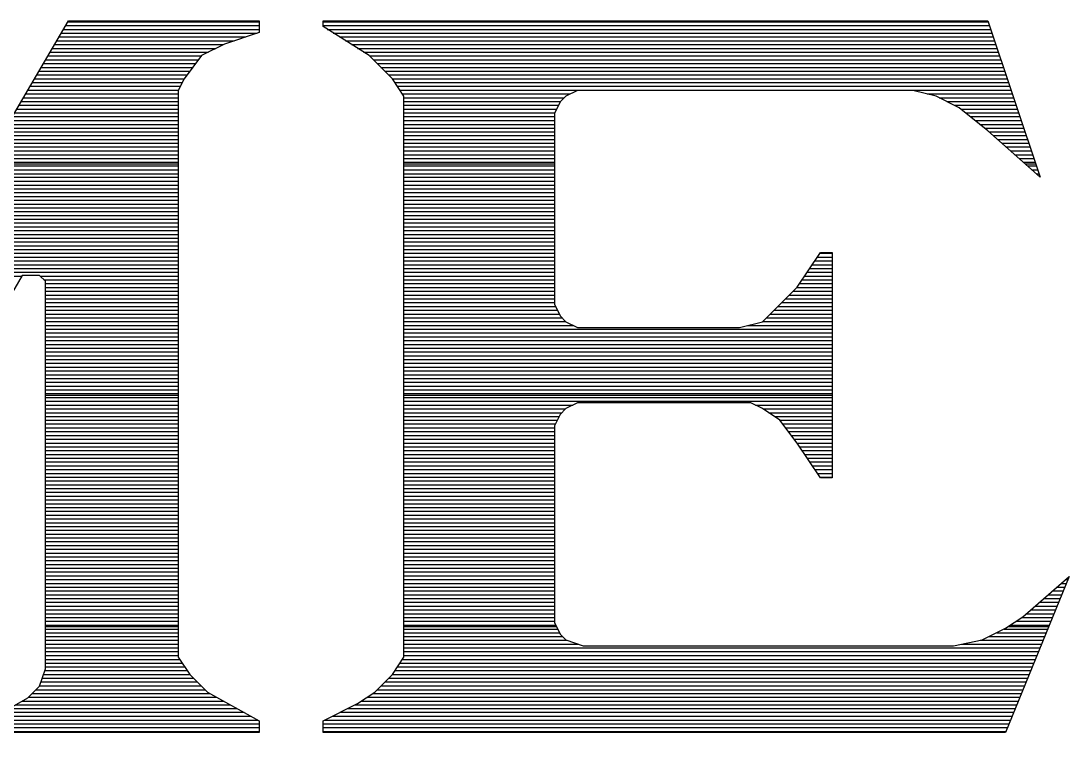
# Model space of a CAD drawing. Extents: x -19 to 106, y -45 to 160.
# Drawn here: x 9.351 to 10.905, y -30.627 to -29.556 of the extents above; entities that cross this region are included whole.
import ezdxf

# ---------------------------------------------------------------- set-up
doc = ezdxf.new("R2010")
doc.units = 0
doc.layers.add('DF_TITLE_BLOCK', color=2, linetype='CONTINUOUS')

msp = doc.modelspace()

# ---------------------------------------------------------------- linework, layer by layer
at = {"layer": 'DF_TITLE_BLOCK'}
for points in [[(8.984488, -30.301438), (9.421876, -29.555694)], [(8.984488, -30.301438), (9.421876, -29.555694)], [(8.984488, -30.301438), (9.421876, -29.555694)], [(9.42086, -29.556964), (9.704578, -29.556964)], [(9.421876, -29.555694), (9.704578, -29.555694)], [(9.421876, -29.555694), (9.704578, -29.555694)], [(9.421876, -29.555694), (9.704578, -29.555694)], [(9.704578, -29.555694), (9.704578, -29.572712)], [(9.704578, -29.555694), (9.704578, -29.572712)], [(9.704578, -29.555694), (9.704578, -29.572712)], [(9.799066, -29.564076), (9.799066, -29.555694)], [(9.799066, -29.555694), (10.784586, -29.555694)], [(9.799066, -29.555694), (10.784586, -29.555694)], [(9.799066, -29.564076), (9.799066, -29.555694)], [(9.799066, -29.555694), (10.784586, -29.555694)], [(9.799066, -29.564076), (9.799066, -29.555694)], [(9.799066, -29.556964), (10.785094, -29.556964)], [(10.784586, -29.555694), (10.862056, -29.787088)], [(10.784586, -29.555694), (10.862056, -29.787088)], [(10.784586, -29.555694), (10.862056, -29.787088)], [(9.410954, -29.573982), (9.701276, -29.573982)], [(9.414256, -29.56814), (9.704578, -29.56814)], [(9.417558, -29.562552), (9.704578, -29.562552)], [(9.704578, -29.572712), (9.653016, -29.589984)], [(9.704578, -29.572712), (9.653016, -29.589984)], [(9.704578, -29.572712), (9.653016, -29.589984)], [(9.799066, -29.562552), (10.787126, -29.562552)], [(9.867646, -29.607002), (9.799066, -29.564076)], [(9.867646, -29.607002), (9.799066, -29.564076)], [(9.867646, -29.607002), (9.799066, -29.564076)], [(9.805416, -29.56814), (10.788904, -29.56814)], [(9.814306, -29.573982), (10.790682, -29.573982)], [(9.401302, -29.590746), (9.651492, -29.590746)], [(9.40435, -29.584904), (9.667494, -29.584904)], [(9.407652, -29.579316), (9.684512, -29.579316)], [(9.653016, -29.589984), (9.618726, -29.607002)], [(9.653016, -29.589984), (9.618726, -29.607002)], [(9.653016, -29.589984), (9.618726, -29.607002)], [(9.82345, -29.579316), (10.792714, -29.579316)], [(9.83234, -29.584904), (10.794492, -29.584904)], [(9.84123, -29.590746), (10.796524, -29.590746)], [(9.394444, -29.601922), (9.62914, -29.601922)], [(9.397746, -29.596334), (9.640316, -29.596334)], [(9.850374, -29.596334), (10.798302, -29.596334)], [(9.859264, -29.601922), (10.800334, -29.601922)], [(9.384538, -29.61894), (9.61009, -29.61894)], [(9.38784, -29.613098), (9.614154, -29.613098)], [(9.391396, -29.60751), (9.618472, -29.60751)], [(9.618726, -29.607002), (9.593326, -29.641292)], [(9.618726, -29.607002), (9.593326, -29.641292)], [(9.618726, -29.607002), (9.593326, -29.641292)], [(9.901936, -29.641292), (9.867646, -29.607002)], [(9.901936, -29.641292), (9.867646, -29.607002)], [(9.901936, -29.641292), (9.867646, -29.607002)], [(9.8679, -29.60751), (10.802112, -29.60751)], [(9.873742, -29.613098), (10.80389, -29.613098)], [(9.87933, -29.61894), (10.805922, -29.61894)], [(9.374886, -29.635704), (9.59739, -29.635704)], [(9.377934, -29.629862), (9.601708, -29.629862)], [(9.38149, -29.624528), (9.605772, -29.624528)], [(9.884918, -29.624528), (10.8077, -29.624528)], [(9.890506, -29.629862), (10.809478, -29.629862)], [(9.896094, -29.635704), (10.811256, -29.635704)], [(9.36498, -29.652468), (9.587484, -29.652468)], [(9.368028, -29.64688), (9.590278, -29.64688)], [(9.371584, -29.641292), (9.593326, -29.641292)], [(9.593326, -29.641292), (9.584436, -29.658564)], [(9.593326, -29.641292), (9.584436, -29.658564)], [(9.593326, -29.641292), (9.584436, -29.658564)], [(9.901682, -29.641292), (10.813288, -29.641292)], [(9.918954, -29.666946), (9.901936, -29.641292)], [(9.918954, -29.666946), (9.901936, -29.641292)], [(9.918954, -29.666946), (9.901936, -29.641292)], [(9.905492, -29.64688), (10.815066, -29.64688)], [(9.909302, -29.652468), (10.817098, -29.652468)], [(9.358122, -29.663898), (9.584436, -29.663898)], [(9.361678, -29.658056), (9.58469, -29.658056)], [(9.584436, -29.658564), (9.584436, -30.498542)], [(9.584436, -29.658564), (9.584436, -30.498542)], [(9.584436, -29.658564), (9.584436, -30.498542)], [(9.912858, -29.658056), (10.818876, -29.658056)], [(9.916668, -29.663898), (10.165588, -29.663898)], [(9.918954, -30.498542), (9.918954, -29.666946)], [(9.918954, -30.498542), (9.918954, -29.666946)], [(9.918954, -30.498542), (9.918954, -29.666946)], [(10.158984, -29.666946), (10.150348, -29.675582)], [(10.158984, -29.666946), (10.150348, -29.675582)], [(10.158984, -29.666946), (10.150348, -29.675582)], [(10.176256, -29.658564), (10.158984, -29.666946)], [(10.176256, -29.658564), (10.158984, -29.666946)], [(10.176256, -29.658564), (10.158984, -29.666946)], [(10.673334, -29.658564), (10.176256, -29.658564)], [(10.673334, -29.658564), (10.176256, -29.658564)], [(10.673334, -29.658564), (10.176256, -29.658564)], [(10.707624, -29.666946), (10.673334, -29.658564)], [(10.707624, -29.666946), (10.673334, -29.658564)], [(10.707624, -29.666946), (10.673334, -29.658564)], [(10.69467, -29.663898), (10.820908, -29.663898)], [(10.741914, -29.684218), (10.707624, -29.666946)], [(10.741914, -29.684218), (10.707624, -29.666946)], [(10.741914, -29.684218), (10.707624, -29.666946)], [(9.348216, -29.680662), (9.584436, -29.680662)], [(9.351772, -29.675074), (9.584436, -29.675074)], [(9.355074, -29.669486), (9.584436, -29.669486)], [(9.918954, -29.669486), (10.156444, -29.669486)], [(9.918954, -29.675074), (10.15111, -29.675074)], [(9.918954, -29.680662), (10.147808, -29.680662)], [(10.150348, -29.675582), (10.141966, -29.692854)], [(10.150348, -29.675582), (10.141966, -29.692854)], [(10.150348, -29.675582), (10.141966, -29.692854)], [(10.712196, -29.669486), (10.822686, -29.669486)], [(10.723626, -29.675074), (10.824718, -29.675074)], [(10.734802, -29.680662), (10.826496, -29.680662)], [(10.784586, -29.718508), (10.741914, -29.684218)], [(10.784586, -29.718508), (10.741914, -29.684218)], [(10.784586, -29.718508), (10.741914, -29.684218)], [(9.338564, -29.697426), (9.584436, -29.697426)], [(9.341866, -29.691838), (9.584436, -29.691838)], [(9.345168, -29.68625), (9.584436, -29.68625)], [(9.918954, -29.68625), (10.145014, -29.68625)], [(9.918954, -29.691838), (10.14222, -29.691838)], [(9.918954, -29.697426), (10.141966, -29.697426)], [(10.141966, -29.692854), (10.141966, -29.975556)], [(10.141966, -29.692854), (10.141966, -29.975556)], [(10.141966, -29.692854), (10.141966, -29.975556)], [(10.744454, -29.68625), (10.828274, -29.68625)], [(10.751566, -29.691838), (10.830052, -29.691838)], [(10.758678, -29.697426), (10.832084, -29.697426)], [(9.328658, -29.714444), (9.584436, -29.714444)], [(9.33196, -29.708856), (9.584436, -29.708856)], [(9.335262, -29.703014), (9.584436, -29.703014)], [(9.918954, -29.703014), (10.141966, -29.703014)], [(9.918954, -29.708856), (10.141966, -29.708856)], [(9.918954, -29.714444), (10.141966, -29.714444)], [(10.765536, -29.703014), (10.833862, -29.703014)], [(10.772648, -29.708856), (10.83564, -29.708856)], [(10.77976, -29.714444), (10.837672, -29.714444)], [(9.322054, -29.72562), (9.584436, -29.72562)], [(9.325356, -29.720032), (9.584436, -29.720032)], [(9.918954, -29.720032), (10.141966, -29.720032)], [(9.918954, -29.72562), (10.141966, -29.72562)], [(10.862056, -29.787088), (10.784586, -29.718508)], [(10.862056, -29.787088), (10.784586, -29.718508)], [(10.862056, -29.787088), (10.784586, -29.718508)], [(10.786618, -29.720032), (10.83945, -29.720032)], [(10.792714, -29.72562), (10.841482, -29.72562)], [(9.312148, -29.742384), (9.584436, -29.742384)], [(9.31545, -29.736796), (9.584436, -29.736796)], [(9.318752, -29.731208), (9.584436, -29.731208)], [(9.918954, -29.731208), (10.141966, -29.731208)], [(9.918954, -29.736796), (10.141966, -29.736796)], [(9.918954, -29.742384), (10.141966, -29.742384)], [(10.799064, -29.731208), (10.84326, -29.731208)], [(10.805414, -29.736796), (10.845292, -29.736796)], [(10.811764, -29.742384), (10.84707, -29.742384)], [(9.302242, -29.759402), (9.584436, -29.759402)], [(9.305544, -29.753814), (9.584436, -29.753814)], [(9.308846, -29.747972), (9.584436, -29.747972)], [(9.918954, -29.747972), (10.141966, -29.747972)], [(9.918954, -29.753814), (10.141966, -29.753814)], [(9.918954, -29.759402), (10.141966, -29.759402)], [(10.818114, -29.747972), (10.848848, -29.747972)], [(10.824464, -29.753814), (10.85088, -29.753814)], [(10.830814, -29.759402), (10.852658, -29.759402)], [(9.292336, -29.776166), (9.584436, -29.776166)], [(9.295638, -29.770578), (9.584436, -29.770578)], [(9.29767, -29.767276), (9.584436, -29.767276)], [(9.29894, -29.76499), (9.584436, -29.76499)], [(9.918954, -29.76499), (10.141966, -29.76499)], [(9.918954, -29.767276), (10.141966, -29.767276)], [(9.918954, -29.770578), (10.141966, -29.770578)], [(9.918954, -29.776166), (10.141966, -29.776166)], [(10.837164, -29.76499), (10.854436, -29.76499)], [(10.839704, -29.767276), (10.855198, -29.767276)], [(10.84326, -29.770578), (10.856468, -29.770578)], [(10.849864, -29.776166), (10.858246, -29.776166)], [(9.28243, -29.79293), (9.584436, -29.79293)], [(9.285732, -29.787342), (9.584436, -29.787342)], [(9.289034, -29.782008), (9.584436, -29.782008)], [(9.918954, -29.782008), (10.141966, -29.782008)], [(9.918954, -29.787342), (10.141966, -29.787342)], [(9.918954, -29.79293), (10.141966, -29.79293)], [(10.85596, -29.782008), (10.860024, -29.782008)], [(9.275826, -29.80436), (9.584436, -29.80436)], [(9.279128, -29.798772), (9.584436, -29.798772)], [(9.918954, -29.798772), (10.141966, -29.798772)], [(9.918954, -29.80436), (10.141966, -29.80436)], [(9.26592, -29.821124), (9.584436, -29.821124)], [(9.269222, -29.815536), (9.584436, -29.815536)], [(9.272524, -29.809948), (9.584436, -29.809948)], [(9.918954, -29.809948), (10.141966, -29.809948)], [(9.918954, -29.815536), (10.141966, -29.815536)], [(9.918954, -29.821124), (10.141966, -29.821124)], [(9.256014, -29.837888), (9.584436, -29.837888)], [(9.25957, -29.832554), (9.584436, -29.832554)], [(9.262618, -29.826966), (9.584436, -29.826966)], [(9.918954, -29.826966), (10.141966, -29.826966)], [(9.918954, -29.832554), (10.141966, -29.832554)], [(9.918954, -29.837888), (10.141966, -29.837888)], [(9.246108, -29.854906), (9.584436, -29.854906)], [(9.249664, -29.849318), (9.584436, -29.849318)], [(9.252712, -29.84373), (9.584436, -29.84373)], [(9.918954, -29.84373), (10.141966, -29.84373)], [(9.918954, -29.849318), (10.141966, -29.849318)], [(9.918954, -29.854906), (10.141966, -29.854906)], [(9.239758, -29.866082), (9.584436, -29.866082)], [(9.242806, -29.860494), (9.584436, -29.860494)], [(9.918954, -29.860494), (10.141966, -29.860494)], [(9.918954, -29.866082), (10.141966, -29.866082)], [(9.229852, -29.8831), (9.584436, -29.8831)], [(9.233154, -29.877512), (9.584436, -29.877512)], [(9.236202, -29.871924), (9.584436, -29.871924)], [(9.918954, -29.871924), (10.141966, -29.871924)], [(9.918954, -29.877512), (10.141966, -29.877512)], [(9.918954, -29.8831), (10.141966, -29.8831)], [(9.219946, -29.899864), (9.584436, -29.899864)], [(9.223248, -29.894276), (9.584436, -29.894276)], [(9.226296, -29.888688), (9.584436, -29.888688)], [(9.918954, -29.888688), (10.141966, -29.888688)], [(9.918954, -29.894276), (10.141966, -29.894276)], [(9.918954, -29.899864), (10.141966, -29.899864)], [(10.501884, -29.949902), (10.536174, -29.898594)], [(10.501884, -29.949902), (10.536174, -29.898594)], [(10.501884, -29.949902), (10.536174, -29.898594)], [(10.535158, -29.899864), (10.553446, -29.899864)], [(10.536174, -29.898594), (10.553446, -29.898594)], [(10.536174, -29.898594), (10.553446, -29.898594)], [(10.536174, -29.898594), (10.553446, -29.898594)], [(10.553446, -29.898594), (10.553446, -30.232858)], [(10.553446, -29.898594), (10.553446, -30.232858)], [(10.553446, -29.898594), (10.553446, -30.232858)], [(9.21004, -29.916882), (9.584436, -29.916882)], [(9.213342, -29.91104), (9.584436, -29.91104)], [(9.21639, -29.905452), (9.584436, -29.905452)], [(9.918954, -29.905452), (10.141966, -29.905452)], [(9.918954, -29.91104), (10.141966, -29.91104)], [(9.918954, -29.916882), (10.141966, -29.916882)], [(10.523982, -29.916882), (10.553446, -29.916882)], [(10.527792, -29.91104), (10.553446, -29.91104)], [(10.531348, -29.905452), (10.553446, -29.905452)], [(9.203436, -29.928058), (9.584436, -29.928058)], [(9.206738, -29.92247), (9.584436, -29.92247)], [(9.918954, -29.92247), (10.141966, -29.92247)], [(9.918954, -29.928058), (10.141966, -29.928058)], [(10.516362, -29.928058), (10.553446, -29.928058)], [(10.520172, -29.92247), (10.553446, -29.92247)], [(9.353296, -29.932884), (8.950198, -30.627066)], [(9.353296, -29.932884), (8.950198, -30.627066)], [(9.353296, -29.932884), (8.950198, -30.627066)], [(9.200134, -29.933646), (9.352534, -29.933646)], [(9.378696, -29.932884), (9.353296, -29.932884)], [(9.378696, -29.932884), (9.353296, -29.932884)], [(9.378696, -29.932884), (9.353296, -29.932884)], [(9.387586, -29.941266), (9.378696, -29.932884)], [(9.387586, -29.941266), (9.378696, -29.932884)], [(9.387586, -29.941266), (9.378696, -29.932884)], [(9.379712, -29.933646), (9.584436, -29.933646)], [(9.3853, -29.939234), (9.584436, -29.939234)], [(9.387586, -30.515814), (9.387586, -29.941266)], [(9.387586, -30.515814), (9.387586, -29.941266)], [(9.387586, -30.515814), (9.387586, -29.941266)], [(9.387586, -29.944822), (9.584436, -29.944822)], [(9.918954, -29.933646), (10.141966, -29.933646)], [(9.918954, -29.939234), (10.141966, -29.939234)], [(9.918954, -29.944822), (10.141966, -29.944822)], [(10.505186, -29.944822), (10.553446, -29.944822)], [(10.508996, -29.939234), (10.553446, -29.939234)], [(10.512552, -29.933646), (10.553446, -29.933646)], [(9.387586, -29.95041), (9.584436, -29.95041)], [(9.387586, -29.955998), (9.584436, -29.955998)], [(9.387586, -29.96184), (9.584436, -29.96184)], [(9.918954, -29.95041), (10.141966, -29.95041)], [(9.918954, -29.955998), (10.141966, -29.955998)], [(9.918954, -29.96184), (10.141966, -29.96184)], [(10.450576, -30.001464), (10.501884, -29.949902)], [(10.450576, -30.001464), (10.501884, -29.949902)], [(10.450576, -30.001464), (10.501884, -29.949902)], [(10.489946, -29.96184), (10.553446, -29.96184)], [(10.495534, -29.955998), (10.553446, -29.955998)], [(10.501122, -29.95041), (10.553446, -29.95041)], [(9.387586, -29.967428), (9.584436, -29.967428)], [(9.387586, -29.973016), (9.584436, -29.973016)], [(9.387586, -29.978604), (9.584436, -29.978604)], [(9.918954, -29.967428), (10.141966, -29.967428)], [(9.918954, -29.973016), (10.141966, -29.973016)], [(9.918954, -29.978604), (10.143236, -29.978604)], [(10.141966, -29.975556), (10.150348, -29.992828)], [(10.141966, -29.975556), (10.150348, -29.992828)], [(10.141966, -29.975556), (10.150348, -29.992828)], [(10.473182, -29.978604), (10.553446, -29.978604)], [(10.47877, -29.973016), (10.553446, -29.973016)], [(10.484358, -29.967428), (10.553446, -29.967428)], [(9.387586, -29.984192), (9.584436, -29.984192)], [(9.387586, -29.990034), (9.584436, -29.990034)], [(9.918954, -29.984192), (10.14603, -29.984192)], [(9.918954, -29.990034), (10.148824, -29.990034)], [(10.150348, -29.992828), (10.158984, -30.001464)], [(10.150348, -29.992828), (10.158984, -30.001464)], [(10.150348, -29.992828), (10.158984, -30.001464)], [(10.462006, -29.990034), (10.553446, -29.990034)], [(10.467594, -29.984192), (10.553446, -29.984192)], [(9.387586, -29.995368), (9.584436, -29.995368)], [(9.387586, -30.000956), (9.584436, -30.000956)], [(9.387586, -30.006798), (9.584436, -30.006798)], [(9.918954, -29.995368), (10.153142, -29.995368)], [(9.918954, -30.000956), (10.15873, -30.000956)], [(9.918954, -30.006798), (10.169652, -30.006798)], [(10.158984, -30.001464), (10.176256, -30.009846)], [(10.158984, -30.001464), (10.176256, -30.009846)], [(10.158984, -30.001464), (10.176256, -30.009846)], [(10.176256, -30.009846), (10.416286, -30.009846)], [(10.176256, -30.009846), (10.416286, -30.009846)], [(10.176256, -30.009846), (10.416286, -30.009846)], [(10.416286, -30.009846), (10.450576, -30.001464)], [(10.416286, -30.009846), (10.450576, -30.001464)], [(10.416286, -30.009846), (10.450576, -30.001464)], [(10.428732, -30.006798), (10.553446, -30.006798)], [(10.450576, -30.000956), (10.553446, -30.000956)], [(10.456164, -29.995368), (10.553446, -29.995368)], [(9.387586, -30.012386), (9.584436, -30.012386)], [(9.387586, -30.017974), (9.584436, -30.017974)], [(9.387586, -30.023562), (9.584436, -30.023562)], [(9.918954, -30.012386), (10.553446, -30.012386)], [(9.918954, -30.017974), (10.553446, -30.017974)], [(9.918954, -30.023562), (10.553446, -30.023562)], [(9.387586, -30.02915), (9.584436, -30.02915)], [(9.387586, -30.034992), (9.584436, -30.034992)], [(9.387586, -30.04058), (9.584436, -30.04058)], [(9.918954, -30.02915), (10.553446, -30.02915)], [(9.918954, -30.034992), (10.553446, -30.034992)], [(9.918954, -30.04058), (10.553446, -30.04058)], [(9.387586, -30.045914), (9.584436, -30.045914)], [(9.387586, -30.051756), (9.584436, -30.051756)], [(9.918954, -30.045914), (10.553446, -30.045914)], [(9.918954, -30.051756), (10.553446, -30.051756)], [(9.387586, -30.057344), (9.584436, -30.057344)], [(9.387586, -30.062932), (9.584436, -30.062932)], [(9.387586, -30.06852), (9.584436, -30.06852)], [(9.918954, -30.057344), (10.553446, -30.057344)], [(9.918954, -30.062932), (10.553446, -30.062932)], [(9.918954, -30.06852), (10.553446, -30.06852)], [(9.387586, -30.074108), (9.584436, -30.074108)], [(9.387586, -30.07995), (9.584436, -30.07995)], [(9.387586, -30.085538), (9.584436, -30.085538)], [(9.918954, -30.074108), (10.553446, -30.074108)], [(9.918954, -30.07995), (10.553446, -30.07995)], [(9.918954, -30.085538), (10.553446, -30.085538)], [(9.387586, -30.091126), (9.584436, -30.091126)], [(9.387586, -30.096714), (9.584436, -30.096714)], [(9.387586, -30.102302), (9.584436, -30.102302)], [(9.918954, -30.091126), (10.553446, -30.091126)], [(9.918954, -30.096714), (10.553446, -30.096714)], [(9.918954, -30.102302), (10.553446, -30.102302)], [(9.387586, -30.10789), (9.584436, -30.10789)], [(9.387586, -30.110176), (9.584436, -30.110176)], [(9.387586, -30.113478), (9.584436, -30.113478)], [(9.387586, -30.119066), (9.584436, -30.119066)], [(9.918954, -30.10789), (10.553446, -30.10789)], [(9.918954, -30.110176), (10.553446, -30.110176)], [(9.918954, -30.113478), (10.553446, -30.113478)], [(9.918954, -30.119066), (10.553446, -30.119066)], [(9.387586, -30.124908), (9.584436, -30.124908)], [(9.387586, -30.130496), (9.584436, -30.130496)], [(9.918954, -30.124908), (10.169144, -30.124908)], [(9.918954, -30.130496), (10.158476, -30.130496)], [(10.158984, -30.129988), (10.150348, -30.138624)], [(10.158984, -30.129988), (10.150348, -30.138624)], [(10.158984, -30.129988), (10.150348, -30.138624)], [(10.176256, -30.121352), (10.158984, -30.129988)], [(10.176256, -30.121352), (10.158984, -30.129988)], [(10.176256, -30.121352), (10.158984, -30.129988)], [(10.433304, -30.121352), (10.176256, -30.121352)], [(10.433304, -30.121352), (10.176256, -30.121352)], [(10.433304, -30.121352), (10.176256, -30.121352)], [(10.450576, -30.129988), (10.433304, -30.121352)], [(10.450576, -30.129988), (10.433304, -30.121352)], [(10.450576, -30.129988), (10.433304, -30.121352)], [(10.440162, -30.124908), (10.553446, -30.124908)], [(10.475976, -30.147006), (10.450576, -30.129988)], [(10.475976, -30.147006), (10.450576, -30.129988)], [(10.475976, -30.147006), (10.450576, -30.129988)], [(10.451338, -30.130496), (10.553446, -30.130496)], [(9.387586, -30.136084), (9.584436, -30.136084)], [(9.387586, -30.141672), (9.584436, -30.141672)], [(9.387586, -30.14726), (9.584436, -30.14726)], [(9.918954, -30.136084), (10.152888, -30.136084)], [(9.918954, -30.141672), (10.148824, -30.141672)], [(9.918954, -30.14726), (10.14603, -30.14726)], [(10.150348, -30.138624), (10.141966, -30.155642)], [(10.150348, -30.138624), (10.141966, -30.155642)], [(10.150348, -30.138624), (10.141966, -30.155642)], [(10.45972, -30.136084), (10.553446, -30.136084)], [(10.468102, -30.141672), (10.553446, -30.141672)], [(10.501884, -30.181296), (10.475976, -30.147006)], [(10.501884, -30.181296), (10.475976, -30.147006)], [(10.501884, -30.181296), (10.475976, -30.147006)], [(10.47623, -30.14726), (10.553446, -30.14726)], [(9.387586, -30.152848), (9.584436, -30.152848)], [(9.387586, -30.158436), (9.584436, -30.158436)], [(9.387586, -30.164024), (9.584436, -30.164024)], [(9.918954, -30.152848), (10.143236, -30.152848)], [(9.918954, -30.158436), (10.141966, -30.158436)], [(9.918954, -30.164024), (10.141966, -30.164024)], [(10.141966, -30.155642), (10.141966, -30.447234)], [(10.141966, -30.155642), (10.141966, -30.447234)], [(10.141966, -30.155642), (10.141966, -30.447234)], [(10.480548, -30.152848), (10.553446, -30.152848)], [(10.484866, -30.158436), (10.553446, -30.158436)], [(10.48893, -30.164024), (10.553446, -30.164024)], [(9.387586, -30.169866), (9.584436, -30.169866)], [(9.387586, -30.175454), (9.584436, -30.175454)], [(9.387586, -30.181042), (9.584436, -30.181042)], [(9.918954, -30.169866), (10.141966, -30.169866)], [(9.918954, -30.175454), (10.141966, -30.175454)], [(9.918954, -30.181042), (10.141966, -30.181042)], [(10.493248, -30.169866), (10.553446, -30.169866)], [(10.497312, -30.175454), (10.553446, -30.175454)], [(10.50163, -30.181042), (10.553446, -30.181042)], [(10.536174, -30.232858), (10.501884, -30.181296)], [(10.536174, -30.232858), (10.501884, -30.181296)], [(10.536174, -30.232858), (10.501884, -30.181296)], [(9.387586, -30.18663), (9.584436, -30.18663)], [(9.387586, -30.192218), (9.584436, -30.192218)], [(9.918954, -30.18663), (10.141966, -30.18663)], [(9.918954, -30.192218), (10.141966, -30.192218)], [(10.50544, -30.18663), (10.553446, -30.18663)], [(10.50925, -30.192218), (10.553446, -30.192218)], [(9.387586, -30.19806), (9.584436, -30.19806)], [(9.387586, -30.203394), (9.584436, -30.203394)], [(9.387586, -30.208982), (9.584436, -30.208982)], [(9.918954, -30.19806), (10.141966, -30.19806)], [(9.918954, -30.203394), (10.141966, -30.203394)], [(9.918954, -30.208982), (10.141966, -30.208982)], [(10.512806, -30.19806), (10.553446, -30.19806)], [(10.516616, -30.203394), (10.553446, -30.203394)], [(10.520426, -30.208982), (10.553446, -30.208982)], [(9.387586, -30.214824), (9.584436, -30.214824)], [(9.387586, -30.220412), (9.584436, -30.220412)], [(9.387586, -30.226), (9.584436, -30.226)], [(9.918954, -30.214824), (10.141966, -30.214824)], [(9.918954, -30.220412), (10.141966, -30.220412)], [(9.918954, -30.226), (10.141966, -30.226)], [(10.523982, -30.214824), (10.553446, -30.214824)], [(10.527792, -30.220412), (10.553446, -30.220412)], [(10.531602, -30.226), (10.553446, -30.226)], [(9.387586, -30.231588), (9.584436, -30.231588)], [(9.387586, -30.237176), (9.584436, -30.237176)], [(9.387586, -30.243018), (9.584436, -30.243018)], [(9.918954, -30.231588), (10.141966, -30.231588)], [(9.918954, -30.237176), (10.141966, -30.237176)], [(9.918954, -30.243018), (10.141966, -30.243018)], [(10.535412, -30.231588), (10.553446, -30.231588)], [(10.553446, -30.232858), (10.536174, -30.232858)], [(10.553446, -30.232858), (10.536174, -30.232858)], [(10.553446, -30.232858), (10.536174, -30.232858)], [(9.387586, -30.248606), (9.584436, -30.248606)], [(9.387586, -30.25394), (9.584436, -30.25394)], [(9.918954, -30.248606), (10.141966, -30.248606)], [(9.918954, -30.25394), (10.141966, -30.25394)], [(9.387586, -30.259782), (9.584436, -30.259782)], [(9.387586, -30.26537), (9.584436, -30.26537)], [(9.387586, -30.270958), (9.584436, -30.270958)], [(9.918954, -30.259782), (10.141966, -30.259782)], [(9.918954, -30.26537), (10.141966, -30.26537)], [(9.918954, -30.270958), (10.141966, -30.270958)], [(9.387586, -30.276546), (9.584436, -30.276546)], [(9.387586, -30.282134), (9.584436, -30.282134)], [(9.387586, -30.287976), (9.584436, -30.287976)], [(9.918954, -30.276546), (10.141966, -30.276546)], [(9.918954, -30.282134), (10.141966, -30.282134)], [(9.918954, -30.287976), (10.141966, -30.287976)], [(9.387586, -30.293564), (9.584436, -30.293564)], [(9.387586, -30.299152), (9.584436, -30.299152)], [(9.387586, -30.30474), (9.584436, -30.30474)], [(9.918954, -30.293564), (10.141966, -30.293564)], [(9.918954, -30.299152), (10.141966, -30.299152)], [(9.918954, -30.30474), (10.141966, -30.30474)], [(9.387586, -30.310328), (9.584436, -30.310328)], [(9.387586, -30.315916), (9.584436, -30.315916)], [(9.918954, -30.310328), (10.141966, -30.310328)], [(9.918954, -30.315916), (10.141966, -30.315916)], [(9.387586, -30.321504), (9.584436, -30.321504)], [(9.387586, -30.327092), (9.584436, -30.327092)], [(9.387586, -30.332934), (9.584436, -30.332934)], [(9.918954, -30.321504), (10.141966, -30.321504)], [(9.918954, -30.327092), (10.141966, -30.327092)], [(9.918954, -30.332934), (10.141966, -30.332934)], [(9.387586, -30.338522), (9.584436, -30.338522)], [(9.387586, -30.34411), (9.584436, -30.34411)], [(9.387586, -30.349698), (9.584436, -30.349698)], [(9.918954, -30.338522), (10.141966, -30.338522)], [(9.918954, -30.34411), (10.141966, -30.34411)], [(9.918954, -30.349698), (10.141966, -30.349698)], [(9.387586, -30.355286), (9.584436, -30.355286)], [(9.387586, -30.360874), (9.584436, -30.360874)], [(9.387586, -30.366462), (9.584436, -30.366462)], [(9.918954, -30.355286), (10.141966, -30.355286)], [(9.918954, -30.360874), (10.141966, -30.360874)], [(9.918954, -30.366462), (10.141966, -30.366462)], [(9.387586, -30.37205), (9.584436, -30.37205)], [(9.387586, -30.377892), (9.584436, -30.377892)], [(9.918954, -30.37205), (10.141966, -30.37205)], [(9.918954, -30.377892), (10.141966, -30.377892)], [(10.904728, -30.378654), (10.810494, -30.610048)], [(10.904728, -30.378654), (10.810494, -30.610048)], [(10.904728, -30.378654), (10.810494, -30.610048)], [(10.836148, -30.438598), (10.904728, -30.378654)], [(10.836148, -30.438598), (10.904728, -30.378654)], [(10.836148, -30.438598), (10.904728, -30.378654)], [(9.387586, -30.38348), (9.584436, -30.38348)], [(9.387586, -30.389068), (9.584436, -30.389068)], [(9.387586, -30.394656), (9.584436, -30.394656)], [(9.918954, -30.38348), (10.141966, -30.38348)], [(9.918954, -30.389068), (10.141966, -30.389068)], [(9.918954, -30.394656), (10.141966, -30.394656)], [(10.88644, -30.394656), (10.898124, -30.394656)], [(10.89279, -30.389068), (10.90041, -30.389068)], [(10.89914, -30.38348), (10.902696, -30.38348)], [(9.387586, -30.400244), (9.584436, -30.400244)], [(9.387586, -30.406086), (9.584436, -30.406086)], [(9.387586, -30.41142), (9.584436, -30.41142)], [(9.918954, -30.400244), (10.141966, -30.400244)], [(9.918954, -30.406086), (10.141966, -30.406086)], [(9.918954, -30.41142), (10.141966, -30.41142)], [(10.866882, -30.41142), (10.891266, -30.41142)], [(10.873486, -30.406086), (10.893552, -30.406086)], [(10.879836, -30.400244), (10.895838, -30.400244)], [(9.387586, -30.417008), (9.584436, -30.417008)], [(9.387586, -30.42285), (9.584436, -30.42285)], [(9.387586, -30.428438), (9.584436, -30.428438)], [(9.918954, -30.417008), (10.141966, -30.417008)], [(9.918954, -30.42285), (10.141966, -30.42285)], [(9.918954, -30.428438), (10.141966, -30.428438)], [(10.847832, -30.428438), (10.884408, -30.428438)], [(10.854182, -30.42285), (10.886694, -30.42285)], [(10.860532, -30.417008), (10.88898, -30.417008)], [(9.387586, -30.434026), (9.584436, -30.434026)], [(9.387586, -30.439614), (9.584436, -30.439614)], [(9.387586, -30.445202), (9.584436, -30.445202)], [(9.918954, -30.434026), (10.141966, -30.434026)], [(9.918954, -30.439614), (10.141966, -30.439614)], [(9.918954, -30.445202), (10.141966, -30.445202)], [(10.810494, -30.455616), (10.836148, -30.438598)], [(10.810494, -30.455616), (10.836148, -30.438598)], [(10.810494, -30.455616), (10.836148, -30.438598)], [(10.825988, -30.445202), (10.87755, -30.445202)], [(10.834624, -30.439614), (10.879836, -30.439614)], [(10.841482, -30.434026), (10.882122, -30.434026)], [(9.387586, -30.451044), (9.584436, -30.451044)], [(9.387586, -30.453076), (9.584436, -30.453076)], [(9.387586, -30.456632), (9.584436, -30.456632)], [(9.918954, -30.451044), (10.143744, -30.451044)], [(9.918954, -30.453076), (10.14476, -30.453076)], [(9.918954, -30.456632), (10.146538, -30.456632)], [(10.141966, -30.447234), (10.150348, -30.464252)], [(10.141966, -30.447234), (10.150348, -30.464252)], [(10.141966, -30.447234), (10.150348, -30.464252)], [(10.776204, -30.472888), (10.810494, -30.455616)], [(10.776204, -30.472888), (10.810494, -30.455616)], [(10.776204, -30.472888), (10.810494, -30.455616)], [(10.808716, -30.456632), (10.872978, -30.456632)], [(10.814304, -30.453076), (10.874248, -30.453076)], [(10.817606, -30.451044), (10.875264, -30.451044)], [(9.387586, -30.46222), (9.584436, -30.46222)], [(9.387586, -30.467808), (9.584436, -30.467808)], [(9.387586, -30.473396), (9.584436, -30.473396)], [(9.918954, -30.46222), (10.149332, -30.46222)], [(9.918954, -30.467808), (10.153904, -30.467808)], [(9.918954, -30.473396), (10.160508, -30.473396)], [(10.150348, -30.464252), (10.158984, -30.472888)], [(10.150348, -30.464252), (10.158984, -30.472888)], [(10.150348, -30.464252), (10.158984, -30.472888)], [(10.158984, -30.472888), (10.184638, -30.481524)], [(10.158984, -30.472888), (10.184638, -30.481524)], [(10.158984, -30.472888), (10.184638, -30.481524)], [(10.733278, -30.481524), (10.776204, -30.472888)], [(10.733278, -30.481524), (10.776204, -30.472888)], [(10.733278, -30.481524), (10.776204, -30.472888)], [(10.773156, -30.473396), (10.86612, -30.473396)], [(10.78611, -30.467808), (10.868406, -30.467808)], [(10.79754, -30.46222), (10.870692, -30.46222)], [(9.387586, -30.478984), (9.584436, -30.478984)], [(9.387586, -30.484572), (9.584436, -30.484572)], [(9.387586, -30.49016), (9.584436, -30.49016)], [(9.918954, -30.478984), (10.177526, -30.478984)], [(9.918954, -30.484572), (10.861548, -30.484572)], [(9.918954, -30.49016), (10.859262, -30.49016)], [(10.184638, -30.481524), (10.733278, -30.481524)], [(10.184638, -30.481524), (10.733278, -30.481524)], [(10.184638, -30.481524), (10.733278, -30.481524)], [(10.745216, -30.478984), (10.863834, -30.478984)], [(9.387586, -30.496002), (9.584436, -30.496002)], [(9.387586, -30.50159), (9.586468, -30.50159)], [(9.387586, -30.507178), (9.590278, -30.507178)], [(9.584436, -30.498542), (9.601708, -30.524196)], [(9.584436, -30.498542), (9.601708, -30.524196)], [(9.584436, -30.498542), (9.601708, -30.524196)], [(9.901936, -30.524196), (9.918954, -30.498542)], [(9.901936, -30.524196), (9.918954, -30.498542)], [(9.901936, -30.524196), (9.918954, -30.498542)], [(9.913112, -30.507178), (10.852404, -30.507178)], [(9.916922, -30.50159), (10.85469, -30.50159)], [(9.918954, -30.496002), (10.856976, -30.496002)], [(9.378696, -30.541468), (9.387586, -30.515814)], [(9.378696, -30.541468), (9.387586, -30.515814)], [(9.378696, -30.541468), (9.387586, -30.515814)], [(9.38657, -30.518354), (9.597898, -30.518354)], [(9.387586, -30.512766), (9.594088, -30.512766)], [(9.905746, -30.518354), (10.847832, -30.518354)], [(9.909556, -30.512766), (10.850118, -30.512766)], [(9.380982, -30.535118), (9.61263, -30.535118)], [(9.38276, -30.52953), (9.607042, -30.52953)], [(9.384538, -30.523942), (9.601708, -30.523942)], [(9.601708, -30.524196), (9.627616, -30.550104)], [(9.601708, -30.524196), (9.627616, -30.550104)], [(9.601708, -30.524196), (9.627616, -30.550104)], [(9.876028, -30.550104), (9.901936, -30.524196)], [(9.876028, -30.550104), (9.901936, -30.524196)], [(9.876028, -30.550104), (9.901936, -30.524196)], [(9.89076, -30.535118), (10.840974, -30.535118)], [(9.896348, -30.52953), (10.84326, -30.52953)], [(9.901936, -30.523942), (10.845546, -30.523942)], [(9.361678, -30.558486), (9.378696, -30.541468)], [(9.361678, -30.558486), (9.378696, -30.541468)], [(9.361678, -30.558486), (9.378696, -30.541468)], [(9.368028, -30.552136), (9.631426, -30.552136)], [(9.37387, -30.546548), (9.62406, -30.546548)], [(9.37895, -30.54096), (9.618472, -30.54096)], [(9.627616, -30.550104), (9.704578, -30.592776)], [(9.627616, -30.550104), (9.704578, -30.592776)], [(9.627616, -30.550104), (9.704578, -30.592776)], [(9.850374, -30.567122), (9.876028, -30.550104)], [(9.850374, -30.567122), (9.876028, -30.550104)], [(9.850374, -30.567122), (9.876028, -30.550104)], [(9.87298, -30.552136), (10.834116, -30.552136)], [(9.879584, -30.546548), (10.836402, -30.546548)], [(9.885172, -30.54096), (10.838688, -30.54096)], [(9.301734, -30.592776), (9.361678, -30.558486)], [(9.301734, -30.592776), (9.361678, -30.558486)], [(9.301734, -30.592776), (9.361678, -30.558486)], [(9.34339, -30.5689), (9.661652, -30.5689)], [(9.353296, -30.563312), (9.651492, -30.563312)], [(9.36244, -30.557724), (9.641332, -30.557724)], [(9.799066, -30.592776), (9.850374, -30.567122)], [(9.799066, -30.592776), (9.850374, -30.567122)], [(9.799066, -30.592776), (9.850374, -30.567122)], [(9.846564, -30.5689), (10.827258, -30.5689)], [(9.855962, -30.563312), (10.829544, -30.563312)], [(9.864344, -30.557724), (10.83183, -30.557724)], [(9.323832, -30.580076), (9.681972, -30.580076)], [(9.333738, -30.574488), (9.671812, -30.574488)], [(9.824212, -30.580076), (10.822686, -30.580076)], [(9.835388, -30.574488), (10.824972, -30.574488)], [(9.301734, -30.597094), (9.704578, -30.597094)], [(9.30402, -30.591506), (9.702292, -30.591506)], [(9.313926, -30.585918), (9.691878, -30.585918)], [(9.704578, -30.592776), (9.704578, -30.610048)], [(9.704578, -30.592776), (9.704578, -30.610048)], [(9.704578, -30.592776), (9.704578, -30.610048)], [(9.799066, -30.610048), (9.799066, -30.592776)], [(9.799066, -30.610048), (9.799066, -30.592776)], [(9.799066, -30.610048), (9.799066, -30.592776)], [(9.799066, -30.597094), (10.815828, -30.597094)], [(9.801606, -30.591506), (10.818114, -30.591506)], [(9.812782, -30.585918), (10.8204, -30.585918)], [(9.301734, -30.602682), (9.704578, -30.602682)], [(9.301734, -30.60827), (9.704578, -30.60827)], [(9.704578, -30.610048), (9.301734, -30.610048)], [(9.704578, -30.610048), (9.301734, -30.610048)], [(9.704578, -30.610048), (9.301734, -30.610048)], [(9.799066, -30.602682), (10.813542, -30.602682)], [(9.799066, -30.60827), (10.811002, -30.60827)], [(10.810494, -30.610048), (9.799066, -30.610048)], [(10.810494, -30.610048), (9.799066, -30.610048)], [(10.810494, -30.610048), (9.799066, -30.610048)]]:
    msp.add_lwpolyline(points, dxfattribs=at)

doc.saveas('drawing.dxf')
